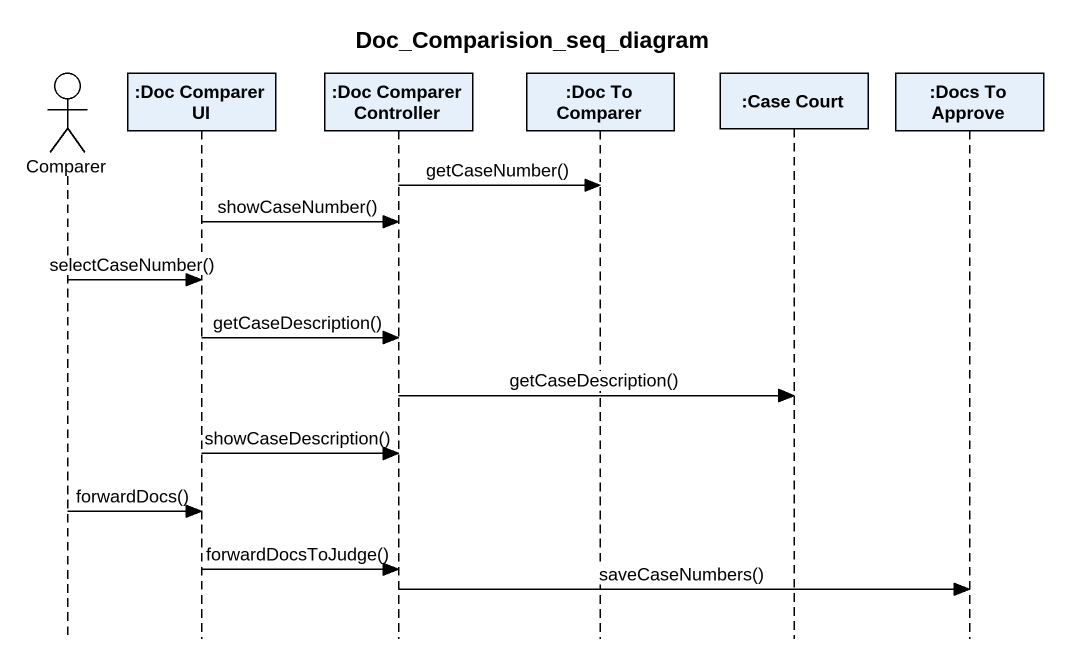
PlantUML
@startuml
title Doc_Comparision_seq_diagram
hide footbox
actor Comparer
participant ":Doc Comparer UI" as Doc_Comparer_UI
participant ":Doc Comparer Controller" as Doc_Comparer_Controller
participant ":Doc To Comparer" as Doc_To_Comparer
participant ":Case Court" as Case_Court
participant ":Docs To Approve" as Docs_To_Approve

Doc_Comparer_Controller -> Doc_To_Comparer : getCaseNumber()
Doc_Comparer_UI -> Doc_Comparer_Controller : showCaseNumber()
Comparer -> Doc_Comparer_UI : selectCaseNumber()
Doc_Comparer_UI -> Doc_Comparer_Controller : getCaseDescription()
Doc_Comparer_Controller -> Case_Court : getCaseDescription()
Doc_Comparer_UI -> Doc_Comparer_Controller : showCaseDescription()
Comparer -> Doc_Comparer_UI : forwardDocs()
Doc_Comparer_UI -> Doc_Comparer_Controller : forwardDocsToJudge()
Doc_Comparer_Controller -> Docs_To_Approve : saveCaseNumbers()
@enduml
